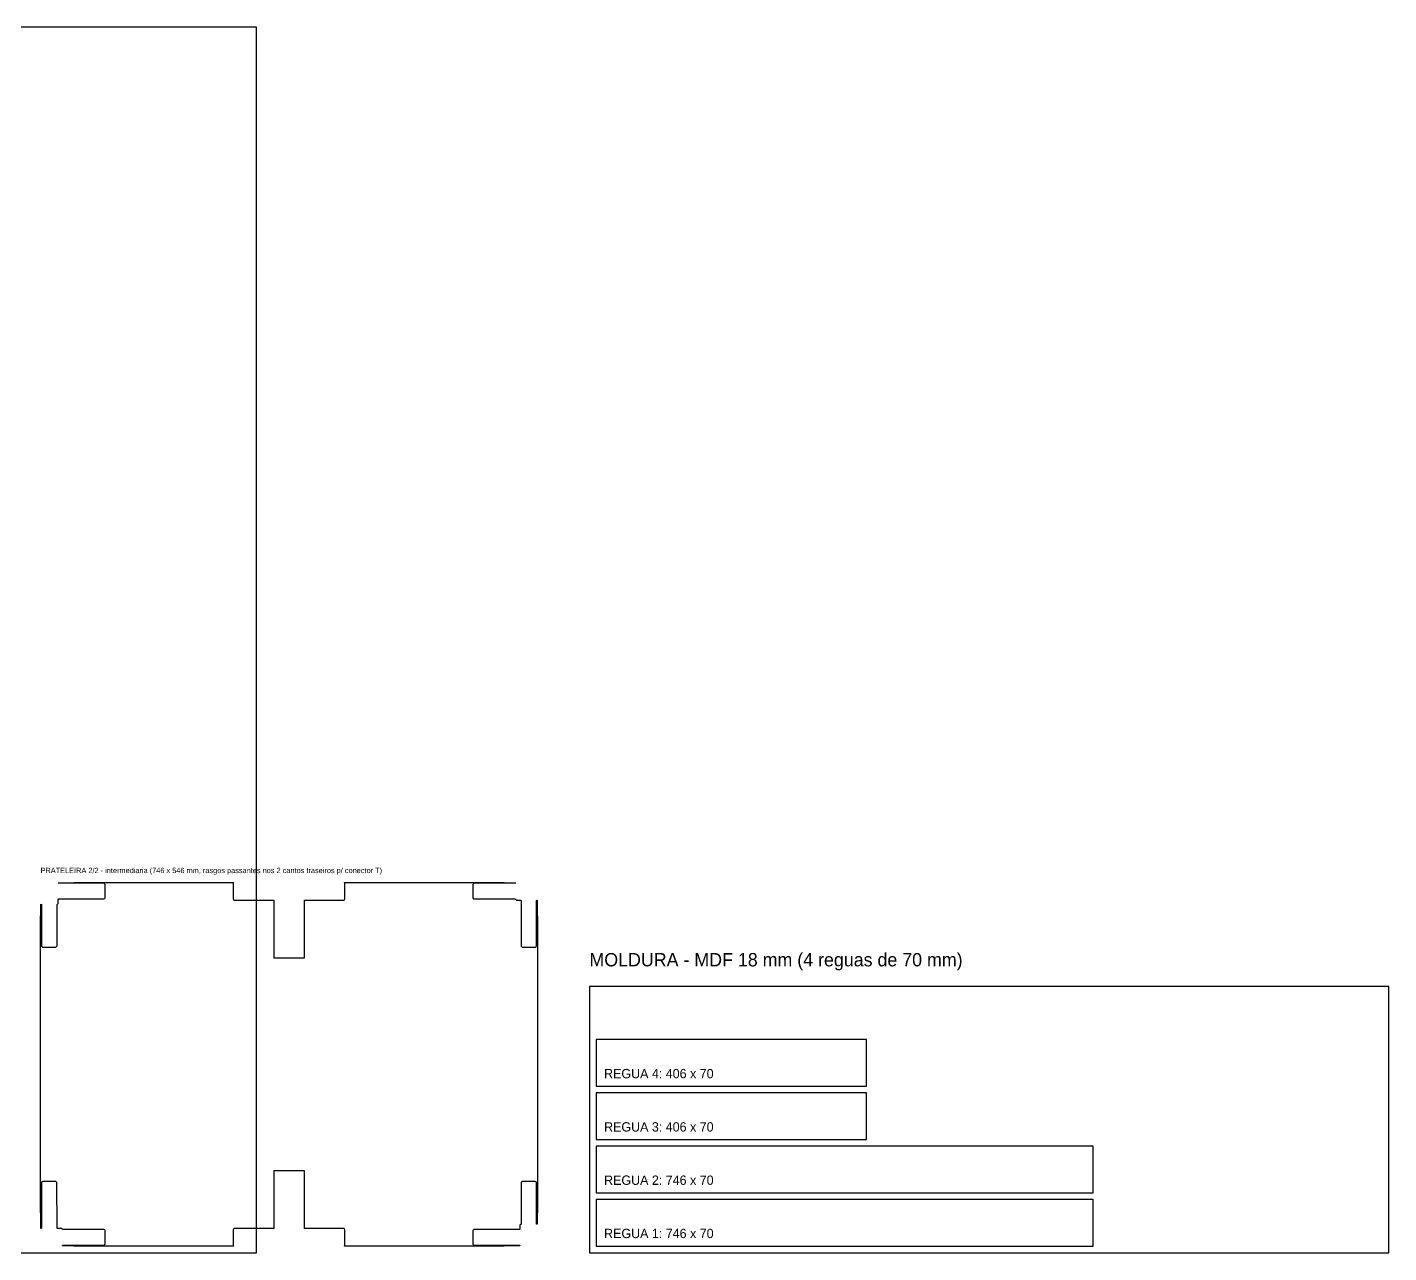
# Model space of a CAD drawing. Header units: millimetres. Extents: x 0 to 4450, y 0 to 1912.
# Drawn here: x 2406 to 4450, y 0 to 1840 of the extents above; entities that cross this region are included whole.
import ezdxf

# ---------------------------------------------------------------- set-up
doc = ezdxf.new("R2010")
doc.units = ezdxf.units.MM
doc.layers.add('CORTE', color=7, linetype='Continuous')
doc.layers.add('TEXTO', color=3, linetype='Continuous')

msp = doc.modelspace()

# ---------------------------------------------------------------- linework, layer by layer
at = {"layer": 'CORTE'}
for points in [[(2476.3, 10), (2475, 10.5), (2458.7, 10.5), (2459, 11.3), (2521.6, 11.4), (2523, 13.1), (2522.9, 33.3), (2522.3, 34.2), (2521, 34.7), (2459, 34.7), (2458.6, 35.8), (2457.4, 36.5), (2451.3, 36.5), (2450.7, 37.1), (2450.6, 105.6), (2448.9, 107), (2429.3, 107), (2427.9, 106.4), (2427.3, 105), (2427.3, 37.1), (2426.5, 36.3), (2426.5, 59), (2426, 60.3), (2426, 505.7), (2426.5, 507), (2426.5, 523.3), (2427.3, 523), (2427.4, 460.4), (2429.1, 459), (2448.9, 459), (2450.1, 459.6), (2450.7, 461), (2450.7, 523), (2452.4, 524.4), (2452.5, 530.7), (2453.1, 531.3), (2521, 531.3), (2522.3, 531.8), (2523, 533.1), (2523, 552.9), (2521.6, 554.6), (2453.1, 554.7), (2452.3, 555.5), (2475, 555.5), (2476.3, 556), (2715, 556), (2715.7, 556), (2715, 554.5), (2715, 531.5), (2716.2, 529.6), (2776, 529.5), (2776, 443), (2822, 443), (2822, 529.5), (2881.8, 529.6), (2883, 531.5), (2883, 554.5), (2882.3, 556), (2883, 556), (3121.7, 556), (3123, 555.5), (3139.3, 555.5), (3139, 554.7), (3076.4, 554.6), (3075, 552.9), (3075.1, 532.7), (3075.9, 531.6), (3077, 531.3), (3139, 531.3), (3139.4, 530.2), (3140.6, 529.5), (3146.7, 529.5), (3147.3, 528.9), (3147.4, 460.4), (3149.1, 459), (3168.7, 459), (3170.1, 459.6), (3170.7, 461), (3170.7, 528.9), (3171.5, 529.6), (3171.5, 507), (3172, 505.7), (3172, 60.3), (3171.5, 59), (3171.5, 42.7), (3170.7, 43), (3170.4, 105.9), (3168.7, 107), (3149.1, 107), (3147.9, 106.4), (3147.3, 105), (3147.3, 43), (3145.6, 41.6), (3145.5, 35.3), (3144.9, 34.7), (3077, 34.7), (3075.6, 34.1), (3075, 32.7), (3075, 13.1), (3076.4, 11.4), (3144.9, 11.3), (3145.7, 10.5), (3123, 10.5), (3121.7, 10), (2883, 10), (2882.3, 10), (2883, 11.5), (2883, 34.5), (2881.8, 36.3), (2822, 36.5), (2822, 123), (2776, 123), (2776, 36.5), (2716.2, 36.3), (2715, 34.5), (2715, 11.5), (2715.7, 10), (2715, 10)], [(3666, 250), (3666, 320), (3260, 320), (3260, 250), (3666, 250)], [(3666, 170), (3666, 240), (3260, 240), (3260, 170), (3666, 170)], [(4006, 90), (4006, 160), (3260, 160), (3260, 90), (4006, 90)], [(4006, 10), (4006, 80), (3260, 80), (3260, 10), (4006, 10)]]:
    msp.add_lwpolyline(points, close=True, dxfattribs=at)
at = {"layer": 'TEXTO'}
for points in [[(0, 0), (2750, 0), (2750, 1840), (0, 1840)], [(3250, 0), (4450, 0), (4450, 400), (3250, 400)]]:
    msp.add_lwpolyline(points, close=True, dxfattribs=at)

# ---------------------------------------------------------------- texts
for s, height, p in [('PRATELEIRA 2/2 - intermediaria (746 x 546 mm, rasgos passantes nos 2 cantos traseiros p/ conector T)', 8, (2426, 570)), ('MOLDURA - MDF 18 mm (4 reguas de 70 mm)', 20, (3250, 430)), ('REGUA 4: 406 x 70', 14, (3272, 262)), ('REGUA 3: 406 x 70', 14, (3272, 182)), ('REGUA 2: 746 x 70', 14, (3272, 102)), ('REGUA 1: 746 x 70', 14, (3272, 22))]:
    msp.add_text(s, height=height, dxfattribs=at).set_placement(p)

doc.saveas('drawing.dxf')
